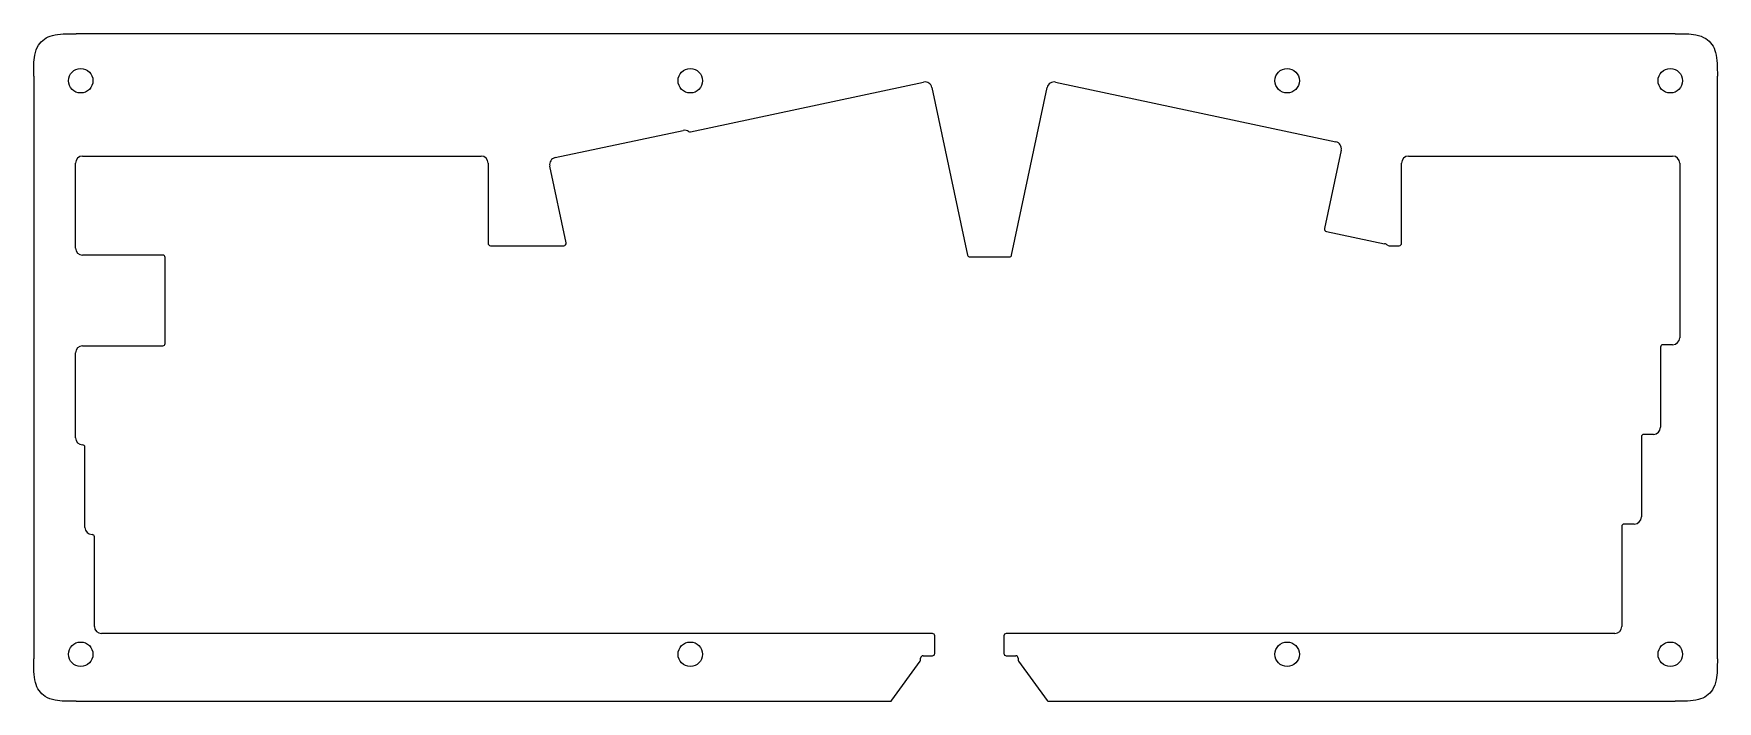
# Model space of a CAD drawing. Header units: millimetres. Extents: x -368 to -10, y 6 to 148.
import ezdxf

# ---------------------------------------------------------------- set-up
doc = ezdxf.new("R2010")
doc.units = ezdxf.units.MM
doc.layers.get('0').update_dxf_attribs({"linetype": 'CONTINUOUS'})

msp = doc.modelspace()

# ---------------------------------------------------------------- linework, layer by layer
for p, q in [((-18.96, 148.33), (-358.96, 148.33)), ((-367.96, 139.33), (-367.96, 15.45)), ((-228.31, 127.5), (-178.73, 138.03)), ((-176.95, 136.88), (-169.39, 101.29)), ((-160.01, 101.29), (-152.44, 136.88)), ((-150.67, 138.03), (-91.08, 125.37)), ((-9.96, 15.45), (-9.96, 139.33)), ((-257.07, 121.99), (-229.83, 127.78)), ((-357.56, 122.33), (-272.83, 122.33)), ((-89.93, 123.59), (-93.47, 106.91)), ((-75.61, 122.33), (-19.46, 122.33)), ((-359.06, 102.78), (-359.06, 120.83)), ((-271.33, 120.83), (-271.33, 103.78)), ((-254.75, 103.88), (-258.23, 120.21)), ((-77.11, 103.78), (-77.11, 120.83)), ((-17.96, 120.83), (-17.96, 83.73)), ((-93.09, 106.32), (-80.71, 103.69)), ((-340.51, 101.28), (-357.56, 101.28)), ((-340.01, 82.5), (-340.01, 100.78)), ((-270.83, 103.28), (-255.24, 103.28)), ((-168.9, 100.89), (-160.5, 100.89)), ((-79.76, 103.28), (-77.61, 103.28)), ((-359.05, 62.45), (-359.05, 80.5)), ((-357.55, 82), (-340.51, 82)), ((-22.04, 81.73), (-22.04, 64.68)), ((-19.46, 82.23), (-21.54, 82.23)), ((-26.11, 62.68), (-26.11, 45.63)), ((-23.54, 63.18), (-25.61, 63.18)), ((-357.05, 43.4), (-357.05, 60.45)), ((-30.28, 43.63), (-30.28, 23.85)), ((-27.61, 44.13), (-29.78, 44.13)), ((-355.05, 22.35), (-355.05, 41.4)), ((-30.28, 23.85), (-30.28, 22.35)), ((-176.86, 20.85), (-353.55, 20.85)), ((-176.36, 16.63), (-176.36, 20.35)), ((-161.65, 20.35), (-161.65, 16.63)), ((-31.78, 20.85), (-161.15, 20.85)), ((-185.48, 6.66), (-179.45, 15)), ((-179.36, 15.3), (-179.36, 15.63)), ((-178.86, 16.13), (-176.86, 16.13)), ((-161.15, 16.13), (-159.15, 16.13)), ((-158.65, 15.63), (-158.65, 15.3)), ((-158.56, 15), (-152.47, 6.65)), ((-358.96, 6.45), (-185.89, 6.45)), ((-152.06, 6.45), (-18.96, 6.45))]:
    msp.add_line(p, q)
for centre in [(-357.96, 138.33), (-228.34, 138.33), (-101.43, 138.33), (-19.96, 138.33), (-357.96, 16.45), (-228.34, 16.45), (-101.43, 16.45), (-19.96, 16.45)]:
    msp.add_circle(centre, 2.6)
for centre, radius, start, end in [((-178.42, 136.57), 1.5, 12, 102), ((-150.98, 136.57), 1.5, 78, 168), ((-229.52, 126.32), 1.5, 56.5872, 102), ((-228.42, 127.98), 0.5, 236.5872, 282), ((-91.4, 123.9), 1.5, -12, 78), ((-357.56, 120.83), 1.5, 90, 180), ((-272.83, 120.83), 1.5, 0, 90), ((-256.76, 120.53), 1.5, 102, 192), ((-75.61, 120.83), 1.5, 90, 180), ((-19.46, 120.83), 1.5, 0, 90), ((-255.24, 103.78), 0.5, -90, 12), ((-92.98, 106.81), 0.5, 168, 258), ((-357.56, 102.78), 1.5, 180, 270), ((-340.51, 100.78), 0.5, 0, 90), ((-270.83, 103.78), 0.5, 180, 270), ((-168.9, 101.39), 0.5, 192, 270), ((-160.5, 101.39), 0.5, 270, 348), ((-81.02, 102.22), 1.5, 51.0345, 78), ((-79.76, 103.78), 0.5, 231.0345, 270), ((-77.61, 103.78), 0.5, -90, 0), ((-340.51, 82.5), 0.5, -90, 0), ((-19.46, 83.73), 1.5, 270, 360), ((-357.55, 80.5), 1.5, 90, 180), ((-21.54, 81.73), 0.5, 90, 180), ((-23.54, 64.68), 1.5, -90, 0), ((-357.55, 62.45), 1.5, 180, 270), ((-357.55, 60.45), 0.5, 0, 90), ((-25.61, 62.68), 0.5, 90, 180), ((-355.55, 43.4), 1.5, 180, 270), ((-29.78, 43.63), 0.5, 90, 180), ((-27.61, 45.63), 1.5, -90, 0), ((-355.55, 41.4), 0.5, 0, 90), ((-353.55, 22.35), 1.5, 180, 270), ((-31.78, 22.35), 1.5, -90, 0), ((-176.86, 20.35), 0.5, 0, 90), ((-161.15, 20.35), 0.5, 90, 180), ((-179.86, 15.3), 0.5, 324.1469, 360), ((-178.86, 15.63), 0.5, 90, 180), ((-176.86, 16.63), 0.5, 270, 360), ((-161.15, 16.63), 0.5, 180, 270), ((-159.15, 15.63), 0.5, 0, 90), ((-158.15, 15.3), 0.5, 180, 216.0949), ((-185.89, 6.95), 0.5, 270, 324.1469), ((-152.06, 6.95), 0.5, 216.0949, 270)]:
    msp.add_arc(centre, radius, start, end)
for points in [[(-367.96, 139.33), (-367.96, 141.02), (-367.96, 142.5), (-367.56, 144.54), (-367.32, 145.26), (-366.59, 146.4), (-366.18, 146.83), (-365.16, 147.54), (-364.58, 147.78), (-362.56, 148.33), (-360.88, 148.33), (-358.96, 148.33)], [(-18.96, 148.33), (-17.28, 148.33), (-15.79, 148.33), (-13.76, 147.93), (-13.04, 147.69), (-11.89, 146.96), (-11.46, 146.55), (-10.76, 145.53), (-10.51, 144.95), (-9.96, 142.93), (-9.96, 141.26), (-9.96, 139.33)], [(-358.96, 6.45), (-360.65, 6.45), (-362.13, 6.45), (-364.17, 6.85), (-364.89, 7.09), (-366.03, 7.82), (-366.46, 8.23), (-367.17, 9.25), (-367.41, 9.83), (-367.96, 11.85), (-367.96, 13.53), (-367.96, 15.45)], [(-9.96, 15.45), (-9.96, 13.76), (-9.96, 12.28), (-10.37, 10.24), (-10.61, 9.53), (-11.34, 8.38), (-11.75, 7.95), (-12.76, 7.24), (-13.35, 7), (-15.37, 6.45), (-17.04, 6.45), (-18.96, 6.45)]]:
    msp.add_open_spline(points, degree=3, knots=[0, 0, 0, 0, 0.505823, 0.505823, 0.797998, 0.797998, 1.030065, 1.030065, 1.275244, 1.275244, 1.836604, 1.836604, 1.836604, 1.836604])

doc.saveas('drawing.dxf')
